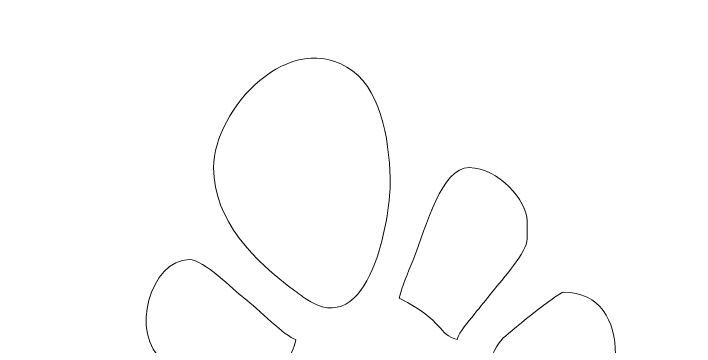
# Model space of a CAD drawing. Header units: centimetres. Extents: x -11.7 to 11.7, y -11.4 to 11.4.
# Drawn here: x 6.334 to 7.071, y -6.4 to -6.04 of the extents above; entities that cross this region are included whole.
import ezdxf

# ---------------------------------------------------------------- set-up
doc = ezdxf.new("R2010")
doc.units = ezdxf.units.CM
doc.header["$MEASUREMENT"] = 0
doc.layers.add('Layer 1', color=7, linetype='Continuous')

msp = doc.modelspace()

# ---------------------------------------------------------------- linework, layer by layer
at = {"layer": 'Layer 1', "lineweight": 9}
for points, knots in [([(0.34511, 11.38151), (0.34511, 11.38151), (11.72662, 11.38151), (11.72662, 11.38151), (11.72662, 11.38151), (11.72662, 11.38151), (11.72662, 11.38151), (11.72662, 11.38151), (11.72662, -11.38151), (11.72662, -11.38151), (11.72662, -11.38151), (11.72662, -11.38151), (11.72662, -11.38151), (11.72662, -11.38151), (0.34511, -11.38151), (0.34511, -11.38151), (0.34511, -11.38151), (0.34511, -11.38151), (0.34511, -11.38151), (0.34511, -11.38151), (0.34511, 11.38151), (0.34511, 11.38151)], [0, 0, 0, 0, 0.142857, 0.142857, 0.142857, 0.285714, 0.285714, 0.285714, 0.428571, 0.428571, 0.428571, 0.571429, 0.571429, 0.571429, 0.714286, 0.714286, 0.714286, 0.857143, 0.857143, 0.857143, 1, 1, 1, 1]), ([(6.55069, -6.2068), (6.55069, -6.26455), (6.59487, -6.3079), (6.63843, -6.34008), (6.63843, -6.34008), (6.63843, -6.34008), (6.63843, -6.34008), (6.63843, -6.34008), (6.63843, -6.34008), (6.63843, -6.34008), (6.63843, -6.34008), (6.63843, -6.34008), (6.63843, -6.34008), (6.63917, -6.34062), (6.63991, -6.34117), (6.64064, -6.3417), (6.64064, -6.3417), (6.64064, -6.34171), (6.64064, -6.34171), (6.64138, -6.34225), (6.64212, -6.34278), (6.64286, -6.34331), (6.64286, -6.34331), (6.64286, -6.34331), (6.64286, -6.34331), (6.64359, -6.34385), (6.64433, -6.34438), (6.64506, -6.3449), (6.64506, -6.3449), (6.64506, -6.3449), (6.64506, -6.3449), (6.64506, -6.3449), (6.64506, -6.3449), (6.64506, -6.3449), (6.64506, -6.3449), (6.64506, -6.3449), (6.64506, -6.3449), (6.6458, -6.34543), (6.64653, -6.34595), (6.64727, -6.34647), (6.64727, -6.34647), (6.64727, -6.34647), (6.64727, -6.34647), (6.648, -6.34699), (6.64873, -6.34751), (6.64946, -6.34802), (6.64946, -6.34802), (6.64946, -6.34802), (6.64946, -6.34802), (6.72054, -6.39794), (6.74179, -6.25706), (6.74179, -6.22605), (6.74179, -6.22605), (6.74179, -6.22605), (6.74179, -6.22605), (6.74179, -6.22605), (6.74182, -6.22605), (6.74182, -6.22605), (6.74182, -6.22605), (6.74182, -6.22605), (6.74182, -6.22605), (6.74182, -6.1854), (6.73412, -6.12612), (6.70106, -6.10211), (6.70106, -6.10211), (6.70105, -6.10211), (6.70105, -6.10211), (6.63425, -6.0536), (6.55069, -6.14326), (6.55069, -6.2068)], [0, 0, 0, 0, 0.043478, 0.043478, 0.043478, 0.086957, 0.086957, 0.086957, 0.130435, 0.130435, 0.130435, 0.173913, 0.173913, 0.173913, 0.217391, 0.217391, 0.217391, 0.26087, 0.26087, 0.26087, 0.304348, 0.304348, 0.304348, 0.347826, 0.347826, 0.347826, 0.391304, 0.391304, 0.391304, 0.434783, 0.434783, 0.434783, 0.478261, 0.478261, 0.478261, 0.521739, 0.521739, 0.521739, 0.565217, 0.565217, 0.565217, 0.608696, 0.608696, 0.608696, 0.652174, 0.652174, 0.652174, 0.695652, 0.695652, 0.695652, 0.73913, 0.73913, 0.73913, 0.782609, 0.782609, 0.782609, 0.826087, 0.826087, 0.826087, 0.869565, 0.869565, 0.869565, 0.913043, 0.913043, 0.913043, 0.956522, 0.956522, 0.956522, 1, 1, 1, 1]), ([(6.89009, -6.2838), (6.89009, -6.2838), (6.89009, -6.26455), (6.89009, -6.26455), (6.89009, -6.26455), (6.89009, -6.26455), (6.89009, -6.26455), (6.89009, -6.2425), (6.85867, -6.2068), (6.82746, -6.2068), (6.82746, -6.2068), (6.82746, -6.2068), (6.82746, -6.2068), (6.79687, -6.2068), (6.78137, -6.26892), (6.76625, -6.30761), (6.76625, -6.30761), (6.76625, -6.30761), (6.76625, -6.30761), (6.7608, -6.32156), (6.75488, -6.33454), (6.75168, -6.34796), (6.75168, -6.34796), (6.75168, -6.34796), (6.75168, -6.34796), (6.80167, -6.37371), (6.79298, -6.38734), (6.81428, -6.39287), (6.81428, -6.39287), (6.81428, -6.39287), (6.81428, -6.39287), (6.81686, -6.38368), (6.82627, -6.37395), (6.83261, -6.3658), (6.83261, -6.3658), (6.83261, -6.3658), (6.83261, -6.3658), (6.84033, -6.35591), (6.84527, -6.35056), (6.85288, -6.34063), (6.85288, -6.34063), (6.85288, -6.34063), (6.85288, -6.34063), (6.86273, -6.32786), (6.89006, -6.2983), (6.89006, -6.2838), (6.89006, -6.2838), (6.89006, -6.2838), (6.89006, -6.2838), (6.89006, -6.2838), (6.89009, -6.2838), (6.89009, -6.2838)], [0, 0, 0, 0, 0.058824, 0.058824, 0.058824, 0.117647, 0.117647, 0.117647, 0.176471, 0.176471, 0.176471, 0.235294, 0.235294, 0.235294, 0.294118, 0.294118, 0.294118, 0.352941, 0.352941, 0.352941, 0.411765, 0.411765, 0.411765, 0.470588, 0.470588, 0.470588, 0.529412, 0.529412, 0.529412, 0.588235, 0.588235, 0.588235, 0.647059, 0.647059, 0.647059, 0.705882, 0.705882, 0.705882, 0.764706, 0.764706, 0.764706, 0.823529, 0.823529, 0.823529, 0.882353, 0.882353, 0.882353, 0.941176, 0.941176, 0.941176, 1, 1, 1, 1]), ([(6.63969, -6.39287), (6.62824, -6.3899), (6.59878, -6.35923), (6.58364, -6.34796), (6.58364, -6.34796), (6.58364, -6.34796), (6.58364, -6.34796), (6.57187, -6.33919), (6.54013, -6.30625), (6.52434, -6.30625), (6.52434, -6.30625), (6.52433, -6.30625), (6.52433, -6.30625), (6.48277, -6.30626), (6.4585, -6.38661), (6.49661, -6.41665), (6.49661, -6.41665), (6.49661, -6.41665), (6.49661, -6.41665), (6.49661, -6.41665), (6.61004, -6.46666), (6.61004, -6.46666), (6.61004, -6.46666), (6.61004, -6.46666), (6.61004, -6.46666), (6.61322, -6.46025), (6.61397, -6.45356), (6.6162, -6.44702), (6.6162, -6.44702), (6.6162, -6.44702), (6.6162, -6.44702), (6.62338, -6.42591), (6.63873, -6.40372), (6.63966, -6.39287), (6.63966, -6.39287), (6.63966, -6.39287), (6.63966, -6.39287), (6.63966, -6.39287), (6.63969, -6.39287), (6.63969, -6.39287)], [0, 0, 0, 0, 0.076923, 0.076923, 0.076923, 0.153846, 0.153846, 0.153846, 0.230769, 0.230769, 0.230769, 0.307692, 0.307692, 0.307692, 0.384615, 0.384615, 0.384615, 0.461538, 0.461538, 0.461538, 0.538462, 0.538462, 0.538462, 0.615385, 0.615385, 0.615385, 0.692308, 0.692308, 0.692308, 0.769231, 0.769231, 0.769231, 0.846154, 0.846154, 0.846154, 0.923077, 0.923077, 0.923077, 1, 1, 1, 1]), ([(6.98565, -6.40891), (6.98565, -6.37234), (6.96878, -6.34155), (6.9296, -6.34155), (6.9296, -6.34155), (6.9296, -6.34155), (6.9296, -6.34155), (6.92333, -6.34155), (6.86604, -6.3888), (6.86306, -6.39225), (6.86306, -6.39225), (6.86305, -6.39225), (6.86305, -6.39225), (6.84559, -6.41256), (6.83709, -6.45223), (6.85503, -6.47832), (6.85503, -6.47832), (6.85503, -6.47832), (6.85503, -6.47832), (6.86394, -6.4912), (6.8779, -6.4978), (6.8939, -6.49313), (6.8939, -6.49313), (6.8939, -6.49313), (6.8939, -6.49313), (6.90538, -6.4898), (6.91941, -6.47649), (6.92914, -6.46943), (6.92914, -6.46943), (6.92914, -6.46943), (6.92914, -6.46943), (6.94099, -6.46085), (6.95057, -6.45255), (6.96214, -6.4438), (6.96214, -6.4438), (6.96214, -6.4438), (6.96214, -6.4438), (6.97283, -6.43575), (6.98562, -6.42707), (6.98562, -6.40891), (6.98562, -6.40891), (6.98562, -6.40891), (6.98562, -6.40891), (6.98562, -6.40891), (6.98565, -6.40891), (6.98565, -6.40891)], [0, 0, 0, 0, 0.066667, 0.066667, 0.066667, 0.133333, 0.133333, 0.133333, 0.2, 0.2, 0.2, 0.266667, 0.266667, 0.266667, 0.333333, 0.333333, 0.333333, 0.4, 0.4, 0.4, 0.466667, 0.466667, 0.466667, 0.533333, 0.533333, 0.533333, 0.6, 0.6, 0.6, 0.666667, 0.666667, 0.666667, 0.733333, 0.733333, 0.733333, 0.8, 0.8, 0.8, 0.866667, 0.866667, 0.866667, 0.933333, 0.933333, 0.933333, 1, 1, 1, 1])]:
    msp.add_open_spline(points, degree=3, knots=knots, dxfattribs=at)

doc.saveas('drawing.dxf')
